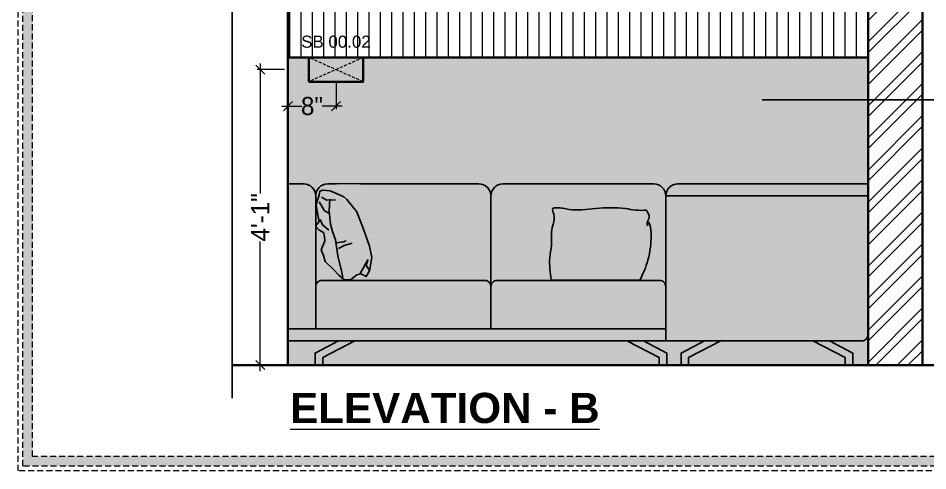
# Model space of a CAD drawing. Header units: millimetres. Extents: x 35877 to 3066687, y -650199 to -40525.
# Drawn here: x 147570.2 to 147720.7, y -179073.2 to -178998.3 of the extents above; entities that cross this region are included whole.
import ezdxf
from ezdxf import colors
from ezdxf.entities.mleader import LeaderData, LeaderLine
from ezdxf.math import Vec2, Vec3

# ---------------------------------------------------------------- set-up
doc = ezdxf.new("R2010")
doc.units = ezdxf.units.MM
doc.header["$MEASUREMENT"] = 0
doc.header["$PDMODE"] = 35
for name, pattern in [('DASHED', [0.75, 0.5, -0.25]), ('DASHED2', [0.375, 0.25, -0.125]), ('DASHEDX2', [1.5, 1, -0.5])]:
    doc.linetypes.add(name, pattern=pattern)
doc.layers.get('Defpoints').update_dxf_attribs({"color": 220})
doc.layers.add('AR HATCH-7', color=7, linetype='Continuous')
doc.layers.add('Interior', color=250, linetype='Continuous')
for name, color, linetype, lineweight in [('DIM.', 250, 'Continuous', 13), ('dim05', 1, 'Continuous', 13), ('Dimension', 10, 'DASHEDX2', 20), ('el', 7, 'Continuous', 20), ('ELEC-wires', 1, 'DASHED2', 13), ('Electrical', 84, 'Continuous', 30), ('FURNITURE', 32, 'Continuous', 9), ('furniture dimensions', 1, 'DASHED', 0), ('interior hatch', 253, 'Continuous', 5), ('SECTION ( SLAB PLine )', 104, 'Continuous', 30), ('wall', 7, 'Continuous', 30), ('XX~SLAB ( BEAM )~ ( DIM )', 7, 'Continuous', 9)]:
    doc.layers.add(name, color=color, linetype=linetype, lineweight=lineweight)
doc.styles.add('century g', font='GOTHIC.TTF')
doc.styles.get("Standard").update_dxf_attribs({"font": 'arial.ttf', "height": 6})
doc.dimstyles.new('Archana', dxfattribs={"dimtxt": 2, "dimasz": 0.75, "dimexe": 0.5, "dimexo": 0.5, "dimgap": 0, "dimtad": 0, "dimzin": 0, "dimdsep": 46, "dimlunit": 4, "dimtxsty": 'century g', "dimblk": 'OBLIQUE', "dimcen": 0, "dimdle": 1, "dimclrd": 256, "dimclre": 256, "dimclrt": 256, "dimadec": 0, "dimazin": 0, "dimtfac": 1, "dimtofl": 0, "dimtmove": 1, "dimatfit": 3, "dimfxl": 1, "dimfxlon": 1, "dimtolj": 1, "dimtzin": 0, "dimlwd": -1, "dimlwe": -1, "dimarcsym": 0})

# ---------------------------------------------------------------- blocks, each defined once
blk = doc.blocks.new('A$Cb3bc6e80')
at = {"layer": 'Interior', "true_color": 0xeadbc3, "transparency": 33554687}
h = blk.add_hatch(color=254, dxfattribs=at)
h.dxf.hatch_style = 1
edge = h.paths.add_edge_path()
edge.add_spline(control_points=[(14.95, 0), (15.45, 1.07), (16.54, 3.39), (16.85, 6.92), (16.8, 8.58), (16.41, 9.72), (16.32, 9.45), (16.15, 9.05)], knot_values=[0, 0, 0, 0, 107.885542, 233.125089, 289.789384, 298.748781, 307.708142, 307.708142, 307.708142, 307.708142], weights=[1, 1, 1, 1, 1, 1, 1, 1], degree=3, periodic=0)
edge.add_spline(control_points=[(16.15, 9.05), (16.14, 9.19), (16.1, 9.65), (16.74, 10.47), (16.28, 11.18), (16.01, 11.58)], knot_values=[307.708142, 307.708142, 307.708142, 307.708142, 320.173674, 349.354734, 388.337819, 388.337819, 388.337819, 388.337819], weights=[1, 1, 1, 1, 1, 1], degree=3, periodic=0)
edge.add_spline(control_points=[(16.01, 11.58), (15.43, 11.56), (14.27, 11.51), (11.51, 12.12), (7.84, 11.93), (3.86, 11.41), (1.76, 12.07), (0.28, 11.91), (1.09, 10.32), (0.13, 8.52), (0.47, 6.01), (-0.18, 3.17), (0.11, 1.25), (0.3, 0)], knot_values=[388.337819, 388.337819, 388.337819, 388.337819, 440.425751, 493.126422, 641.376721, 773.66056, 838.267686, 854.788025, 883.120132, 951.704962, 1039.944932, 1100.578317, 1213.053694, 1213.053694, 1213.053694, 1213.053694], weights=[1, 1, 1, 1, 1, 1, 1, 1, 1, 1, 1, 1, 1, 1], degree=3, periodic=0)
edge.add_spline(control_points=[(0.3, 0), (5.18, 0), (10.06, 0), (14.95, 0)], knot_values=[1213.053694, 1213.053694, 1213.053694, 1213.053694, 1214.053694, 1214.053694, 1214.053694, 1214.053694], weights=[1, 1, 1, 1], degree=3, periodic=0)
at = {"layer": 'Interior'}
blk.add_open_spline([(14.95, 0), (15.45, 1.07), (16.54, 3.39), (16.85, 6.92), (16.8, 8.58), (16.41, 9.72), (16.32, 9.45), (16.15, 9.05), (16.14, 9.19), (16.1, 9.65), (16.74, 10.47), (16.28, 11.18), (16.01, 11.58), (15.43, 11.56), (14.27, 11.51), (11.51, 12.12), (7.84, 11.93), (3.86, 11.41), (1.76, 12.07), (0.28, 11.91), (1.09, 10.32), (0.13, 8.52), (0.47, 6.01), (-0.18, 3.17), (0.11, 1.25), (0.3, 0), (5.18, 0), (10.06, 0), (14.95, 0)], degree=3, knots=[0, 0, 0, 0, 107.885542, 233.125089, 289.789384, 298.748781, 307.708142, 307.708142, 307.708142, 320.173674, 349.354734, 388.337819, 388.337819, 388.337819, 440.425751, 493.126422, 641.376721, 773.66056, 838.267686, 854.788025, 883.120132, 951.704962, 1039.944932, 1100.578317, 1213.053694, 1213.053694, 1213.053694, 1214.053694, 1214.053694, 1214.053694, 1214.053694], dxfattribs=at)
blk = doc.blocks.new('A$C13f62b4f')
at = {"layer": 'interior hatch', "true_color": 0xeadbc3, "transparency": 33554687}
h = blk.add_hatch(color=254, dxfattribs=at)
h.dxf.hatch_style = 1
h.paths.add_polyline_path([(6.84, 11.26), (5.16, 13.33), (4.69, 13.73), (3.55, 14.22), (2.41, 14.72), (1.2, 14.83), (0.7, 14.68), (0.61, 14.02), (0.3, 13.21), (0.1, 12.34), (0.36, 10.78), (0.59, 9.67), (0, 8.87), (0.53, 8.29), (1.28, 7.87), (1.47, 7.2), (1.5, 6.48), (0.93, 4.96), (1.28, 4.06), (1.57, 3.06), (2.94, 1.73), (3.84, 0.8), (4.69, 0.05), (5.79, 0), (6.82, 0.84), (7.49, 1.03), (8.36, 0.55), (8.9, 1.52), (9.27, 3.71), (8.91, 5.6), (7.93, 8.4)])
blk.add_lwpolyline([(0.7, 14.68), (0.61, 14.02), (0.3, 13.21), (0.1, 12.34), (0.36, 10.78), (0.59, 9.67), (0, 8.87), (0.53, 8.29), (1.28, 7.87), (1.47, 7.2), (1.5, 6.48), (0.93, 4.96), (1.28, 4.06), (1.57, 3.06), (2.94, 1.73), (3.84, 0.8), (4.69, 0.05), (5.79, 0), (6.82, 0.84), (7.49, 1.03), (8.36, 0.55), (8.9, 1.52), (9.27, 3.71), (8.91, 5.6), (7.93, 8.4), (6.84, 11.26), (5.16, 13.33), (4.69, 13.73), (3.55, 14.22), (2.41, 14.72), (1.2, 14.83)], close=True)
for points in [[(3.28, 13.24), (1.85, 13.2), (0.98, 13.68)], [(2.3, 10.97), (1.44, 11.45), (0.56, 12.92)], [(4.49, 0.44), (4.21, 1.73), (3.65, 4.01), (3.27, 6.62), (2.78, 8.02), (2.44, 9.2), (2.26, 11.41), (2.35, 13.34)], [(2.18, 8.22), (1.11, 9.09), (0.77, 9.99)], [(3.41, 6.12), (4.63, 6.29), (5.03, 6.49)], [(3.76, 5.22), (4.72, 5.68), (6.06, 6.06)], [(7.39, 1.09), (7.87, 1.95), (8.64, 3.35), (8.38, 2.37), (8.85, 1.68)]]:
    blk.add_lwpolyline(points)
blk = doc.blocks.new('_Oblique')
at = {"layer": 'wall', "color": 0, "lineweight": -2}
blk.add_line((-0.5, -0.5), (0.5, 0.5), dxfattribs=at)
blk = doc.blocks.new('*D416')
at = {"layer": 'Defpoints', "color": 0, "linetype": 'Continuous', "lineweight": 0, "transparency": 16777216}
for p in [(147710.84, -179004.86), (147727.55, -179004.86), (147710.84, -179055.75)]:
    blk.add_point(p, dxfattribs=at)
at = {"layer": 'furniture dimensions', "color": 5, "linetype": 'Continuous', "transparency": 16777216}
for p, q in [((147727.55, -179003.86), (147727.55, -179026.34)), ((147723.55, -179004.86), (147728.05, -179004.86)), ((147727.55, -179056.75), (147727.55, -179034.27))]:
    blk.add_line(p, q, dxfattribs=at)
at = {"layer": 'furniture dimensions', "color": 5, "linetype": 'ByBlock', "transparency": 16777216}
blk.add_line((147723.55, -179055.75), (147728.05, -179055.75), dxfattribs=at)
at = {"layer": 'furniture dimensions', "color": 5, "linetype": 'Continuous', "transparency": 16777216, "xscale": 1.5, "yscale": 1.5, "zscale": 1.5}
for p, rotation in [((147727.55, -179004.86), 90), ((147727.55, -179055.75), 270)]:
    blk.add_blockref('_Oblique', p, dxfattribs=dict(at, rotation=rotation))
at = {"layer": 'furniture dimensions', "linetype": 'Continuous', "lineweight": 0, "transparency": 16777216, "insert": (147727.55, -179030.3), "char_height": 3, "attachment_point": 5, "rotation": 90, "style": 'century g'}
blk.add_mtext('\\A1;4\'-3"', dxfattribs=at)
blk = doc.blocks.new('*D417')
at = {"layer": 'Defpoints', "color": 0, "linetype": 'Continuous', "lineweight": 0, "transparency": 16777216}
for p in [(147710.84, -178990.81), (147727.55, -178990.81), (147710.84, -179004.86)]:
    blk.add_point(p, dxfattribs=at)
at = {"layer": 'furniture dimensions', "color": 5, "linetype": 'Continuous', "transparency": 16777216}
for p, q in [((147727.55, -178989.81), (147727.55, -178994.12)), ((147723.55, -178990.81), (147728.05, -178990.81)), ((147727.55, -179005.86), (147727.55, -179001.56))]:
    blk.add_line(p, q, dxfattribs=at)
at = {"layer": 'furniture dimensions', "color": 5, "linetype": 'ByBlock', "transparency": 16777216}
blk.add_line((147723.55, -179004.86), (147728.05, -179004.86), dxfattribs=at)
at = {"layer": 'furniture dimensions', "color": 5, "linetype": 'Continuous', "transparency": 16777216, "xscale": 1.5, "yscale": 1.5, "zscale": 1.5}
for p, rotation in [((147727.55, -178990.81), 90), ((147727.55, -179004.86), 270)]:
    blk.add_blockref('_Oblique', p, dxfattribs=dict(at, rotation=rotation))
at = {"layer": 'furniture dimensions', "linetype": 'Continuous', "lineweight": 0, "transparency": 16777216, "insert": (147727.55, -178997.84), "char_height": 3, "attachment_point": 5, "rotation": 90, "style": 'century g'}
blk.add_mtext('\\A1;1\'-2"', dxfattribs=at)
blk = doc.blocks.new('6616')
at = {"color": 242, "linetype": 'DASHED', "true_color": 0xcd2027}
for p, q in [((386784.79, -36915.77), (386775.78, -36911.78)), ((386784.79, -36911.78), (386775.78, -36915.77))]:
    blk.add_line(p, q, dxfattribs=at)
at = {"layer": 'ELEC-wires', "color": 5, "linetype": 'ByBlock', "lineweight": 30, "ltscale": 4}
blk.add_lwpolyline([(386775.78, -36911.78), (386784.79, -36911.78), (386784.79, -36915.77), (386775.78, -36915.77)], close=True, dxfattribs=at)
blk = doc.blocks.new('*D632')
at = {"layer": 'Defpoints', "color": 0, "linetype": 'Continuous', "lineweight": 0, "transparency": 16777216}
for p in [(147622.82, -179006.85), (147614.86, -179008.98), (147622.82, -179012.9)]:
    blk.add_point(p, dxfattribs=at)
at = {"layer": 'furniture dimensions', "color": 5, "linetype": 'ByBlock', "transparency": 16777216}
blk.add_line((147614.86, -179009.48), (147614.86, -179013.4), dxfattribs=at)
at = {"layer": 'furniture dimensions', "color": 5, "linetype": 'Continuous', "transparency": 16777216}
for p, q in [((147622.82, -179008.9), (147622.82, -179013.4)), ((147613.86, -179012.9), (147617.16, -179012.9)), ((147623.82, -179012.9), (147620.53, -179012.9))]:
    blk.add_line(p, q, dxfattribs=at)
at = {"layer": 'furniture dimensions', "color": 5, "linetype": 'Continuous', "transparency": 16777216, "xscale": 1.5, "yscale": 1.5, "zscale": 1.5, "rotation": 180}
blk.add_blockref('_Oblique', (147614.86, -179012.9), dxfattribs=at)
at = {"layer": 'furniture dimensions', "color": 5, "linetype": 'Continuous', "transparency": 16777216, "xscale": 1.5, "yscale": 1.5, "zscale": 1.5}
blk.add_blockref('_Oblique', (147622.82, -179012.9), dxfattribs=at)
at = {"layer": 'furniture dimensions', "linetype": 'Continuous', "lineweight": 0, "transparency": 16777216, "insert": (147618.84, -179012.9), "char_height": 3, "attachment_point": 5, "style": 'century g'}
blk.add_mtext('\\A1;8"', dxfattribs=at)
blk = doc.blocks.new('*D633')
at = {"layer": 'Defpoints', "color": 0, "linetype": 'Continuous', "lineweight": 0, "transparency": 16777216}
for p in [(147610.28, -179006.85), (147622.82, -179006.85), (147614.86, -179055.75)]:
    blk.add_point(p, dxfattribs=at)
at = {"layer": 'furniture dimensions', "color": 5, "linetype": 'Continuous', "transparency": 16777216}
for p, q in [((147614.28, -179006.85), (147609.78, -179006.85)), ((147610.28, -179005.85), (147610.28, -179027.34)), ((147610.28, -179056.75), (147610.28, -179035.27))]:
    blk.add_line(p, q, dxfattribs=at)
at = {"layer": 'furniture dimensions', "color": 5, "linetype": 'ByBlock', "transparency": 16777216}
blk.add_line((147614.28, -179055.75), (147609.78, -179055.75), dxfattribs=at)
at = {"layer": 'furniture dimensions', "color": 5, "linetype": 'Continuous', "transparency": 16777216, "xscale": 1.5, "yscale": 1.5, "zscale": 1.5}
for p, rotation in [((147610.28, -179006.85), 90), ((147610.28, -179055.75), 270)]:
    blk.add_blockref('_Oblique', p, dxfattribs=dict(at, rotation=rotation))
at = {"layer": 'furniture dimensions', "linetype": 'Continuous', "lineweight": 0, "transparency": 16777216, "insert": (147610.28, -179031.3), "char_height": 3, "attachment_point": 5, "rotation": 90, "style": 'century g'}
blk.add_mtext('\\A1;4\'-1"', dxfattribs=at)

msp = doc.modelspace()

# ---------------------------------------------------------------- hatches: boundary and pattern name
at = {"layer": 'AR HATCH-7', "lineweight": 0, "true_color": 0x939598, "transparency": 33554687}
h = msp.add_hatch(dxfattribs=at)
h.set_pattern_fill('ANSI32', color=252, scale=10)
h.set_pattern_definition([(45, (-200.2515, 1360.9796), (-2.65165043, 2.65165043), []), (45, (-198.4837, 1360.9796), (-2.65165043, 2.65165043), [])])
h.paths.add_polyline_path([(147719.837, -178931.748), (147710.837, -178931.748), (147710.837, -179055.748), (147719.837, -179055.748)])
at = {"layer": 'dim05', "lineweight": 0, "true_color": 0xd5d3c0, "transparency": 33554559}
h = msp.add_hatch(dxfattribs=at)
h.set_pattern_fill('ANSI31', color=254, scale=15, angle=45)
h.set_pattern_definition([(90, (-766.706, 1774.1765), (-1.875, 0), [])])
h.paths.add_polyline_path([(147710.837, -178990.813), (147671.997, -178990.813, -0.0212634), (147670.847, -178991.579, -0.0109171), (147670.439, -178991.814, -0.005228), (147669.905, -178992.099, -0.005108), (147669.379, -178992.366, -0.0148199), (147669.008, -178992.536), (147668.755, -178992.644), (147668.737, -178993.646, -0.0020241), (147668.724, -178994.265, -0.0173442), (147668.707, -178994.542, -0.0363176), (147668.675, -178994.73, -0.0304051), (147668.615, -178994.923, -0.0393288), (147668.434, -178995.307, -0.0495175), (147668.207, -178995.627, -0.0509121), (147667.926, -178995.89, -0.0454991), (147667.588, -178996.102, -0.0762868), (147667.141, -178996.248, -0.0380678), (147666.546, -178996.3, -0.007991), (147665.38, -178996.295, -0.00021), (147660.198, -178996.189, -0.001816), (147658.73, -178996.152, -0.0165928), (147658.092, -178996.113, -0.0387289), (147657.697, -178996.045, -0.0515064), (147657.355, -178995.919, -0.0407331), (147657.143, -178995.793, -0.0252242), (147656.915, -178995.613, -0.025149), (147656.706, -178995.41, -0.0487101), (147656.512, -178995.157, -0.0148989), (147656.42, -178994.979, -0.0112022), (147656.353, -178994.829, -0.0143842), (147656.299, -178994.689, -0.0201827), (147656.23, -178994.467, -0.0410973), (147656.197, -178994.287, -0.0218369), (147656.185, -178994.045, -0.002353), (147656.182, -178993.482), (147656.182, -178992.605), (147655.842, -178992.448, -0.001763), (147655.353, -178992.219, -0.0061311), (147655.039, -178992.067, -0.0078494), (147654.771, -178991.927, -0.0046012), (147654.454, -178991.752, -0.02659), (147652.982, -178990.813), (147614.862, -178990.813), (147614.862, -179004.861), (147710.837, -179004.861)])
at = {"layer": 'Dimension', "true_color": 0xd39e00, "transparency": 33554687}
h = msp.add_hatch(color=42, dxfattribs=at)
h.paths.add_polyline_path([(147571.031, -179072.443), (147797.1, -179072.443), (147797.1, -178913.319), (147571.031, -178913.319)])
h.paths.add_polyline_path([(147572.618, -179070.856), (147795.513, -179070.856), (147795.513, -178914.906), (147572.618, -178914.906)], flags=16)
at = {"layer": 'FURNITURE', "lineweight": 0, "true_color": 0xf1e8df, "transparency": 33554505}
h = msp.add_hatch(color=254, dxfattribs=at)
h.dxf.hatch_style = 1
h.paths.add_polyline_path([(147710.837, -179004.861), (147614.862, -179004.861), (147614.862, -179025.748), (147617.454, -179025.748, -0.4142136), (147619.454, -179027.748, -0.4142136), (147621.454, -179025.748), (147646.452, -179025.748, -0.4142136), (147648.452, -179027.748, -0.4142136), (147650.452, -179025.748), (147675.375, -179025.748, -0.4142136), (147677.375, -179027.748, -0.4142136), (147679.375, -179025.748), (147710.837, -179025.748)])
h = msp.add_hatch(color=254, dxfattribs=at)
h.dxf.hatch_style = 1
h.paths.add_polyline_path([(147619.362, -179053.748), (147623.23, -179051.748), (147614.862, -179051.748), (147614.862, -179055.748), (147619.362, -179055.748)])
h.paths.add_polyline_path([(147670.953, -179051.748), (147625.952, -179051.748), (147620.612, -179054.509), (147620.612, -179055.748), (147676.293, -179055.748), (147676.293, -179054.509)])
h.paths.add_polyline_path([(147683.766, -179051.748), (147677.375, -179051.748), (147673.675, -179051.748), (147677.543, -179053.748), (147677.543, -179055.748), (147679.898, -179055.748), (147679.898, -179053.748)])
h.paths.add_polyline_path([(147701.724, -179051.748), (147686.488, -179051.748), (147681.148, -179054.509), (147681.148, -179055.748), (147707.063, -179055.748), (147707.063, -179054.509)])
h.paths.add_polyline_path([(147710.837, -179050.748, -0.4142136), (147709.837, -179051.748), (147704.445, -179051.748), (147708.313, -179053.748), (147708.313, -179055.748), (147710.837, -179055.748)])
at = {"layer": 'Interior', "transparency": 33554687}
h = msp.add_hatch(color=8, dxfattribs=at)
h.dxf.hatch_style = 1
h.paths.add_polyline_path([(147619.362, -179053.748), (147619.362, -179055.748), (147620.612, -179055.748), (147620.612, -179054.509), (147625.952, -179051.748), (147623.23, -179051.748)])
h = msp.add_hatch(color=8, dxfattribs=at)
h.dxf.hatch_style = 1
h.paths.add_polyline_path([(147677.543, -179053.748), (147677.543, -179055.748), (147676.293, -179055.748), (147676.293, -179054.509), (147670.953, -179051.748), (147673.675, -179051.748)])
h = msp.add_hatch(color=8, dxfattribs=at)
h.dxf.hatch_style = 1
h.paths.add_polyline_path([(147679.898, -179053.748), (147679.898, -179055.748), (147681.148, -179055.748), (147681.148, -179054.509), (147686.488, -179051.748), (147683.766, -179051.748)])
h = msp.add_hatch(color=8, dxfattribs=at)
h.dxf.hatch_style = 1
h.paths.add_polyline_path([(147708.313, -179053.748), (147708.313, -179055.748), (147707.063, -179055.748), (147707.063, -179054.509), (147701.724, -179051.748), (147704.445, -179051.748)])
at = {"layer": 'interior hatch', "lineweight": 30, "transparency": 33554687}
h = msp.add_hatch(color=9, dxfattribs=at)
h.dxf.hatch_style = 1
h.paths.add_polyline_path([(147619.454, -179027.748, 0.4142136), (147617.454, -179025.748), (147616.362, -179025.748), (147614.862, -179025.748), (147614.862, -179049.748), (147619.454, -179049.748), (147619.454, -179042.748)])
h = msp.add_hatch(color=9, dxfattribs=at)
h.dxf.hatch_style = 1
h.paths.add_polyline_path([(147677.375, -179027.748, 0.4142136), (147675.375, -179025.748), (147650.452, -179025.748, 0.4142136), (147648.452, -179027.748), (147648.452, -179042.748, -0.4142136), (147649.452, -179041.748), (147676.375, -179041.748, -0.4142136), (147677.375, -179042.748)])
h.paths.add_polyline_path([(147648.452, -179027.748, 0.4142136), (147646.452, -179025.748), (147621.454, -179025.748, 0.4142136), (147619.454, -179027.748), (147619.454, -179042.748, -0.4142136), (147620.454, -179041.748), (147647.452, -179041.748, -0.4142136), (147648.452, -179042.748)])
h = msp.add_hatch(color=9, dxfattribs=at)
h.dxf.hatch_style = 1
h.paths.add_polyline_path([(147710.837, -179025.748), (147679.375, -179025.748, 0.4142136), (147677.375, -179027.748), (147710.837, -179027.748)])
h = msp.add_hatch(color=9, dxfattribs=at)
h.dxf.hatch_style = 1
h.paths.add_polyline_path([(147710.837, -179027.748), (147677.375, -179027.748), (147677.375, -179051.748), (147709.837, -179051.748, 0.4142136), (147710.837, -179050.748)])
h = msp.add_hatch(color=9, dxfattribs=at)
h.dxf.hatch_style = 1
h.paths.add_polyline_path([(147677.375, -179042.748, 0.4142136), (147676.375, -179041.748), (147649.452, -179041.748, 0.4142136), (147648.452, -179042.748), (147648.452, -179049.748), (147677.375, -179049.748)])
h.paths.add_polyline_path([(147648.452, -179042.748, 0.4142136), (147647.452, -179041.748), (147620.454, -179041.748, 0.4142136), (147619.454, -179042.748), (147619.454, -179049.748), (147648.452, -179049.748)])
at = {"layer": 'interior hatch', "lineweight": 30, "true_color": 0xa5723b, "transparency": 33554687}
h = msp.add_hatch(color=35, dxfattribs=at)
h.dxf.hatch_style = 1
h.paths.add_polyline_path([(147677.375, -179049.748), (147614.862, -179049.748), (147614.862, -179051.748), (147677.375, -179051.748)])

# ---------------------------------------------------------------- linework, layer by layer
at = {"layer": 'Dimension', "color": 42, "true_color": 0xd39e00, "transparency": 33554687, "elevation": 0.119}
for points in [[(147570.238, -178912.526), (147797.893, -178912.526), (147797.893, -179073.236), (147570.238, -179073.236)], [(147571.031, -178913.319), (147797.1, -178913.319), (147797.1, -179072.443), (147571.031, -179072.443)], [(147572.618, -178914.906), (147795.513, -178914.906), (147795.513, -179070.856), (147572.618, -179070.856)]]:
    msp.add_lwpolyline(points, close=True, dxfattribs=at)
at = {"layer": 'el', "lineweight": 5, "transparency": 33554559}
for p, q in [((147617.454, -179025.748), (147616.362, -179025.748)), ((147646.452, -179025.748), (147621.454, -179025.748)), ((147675.375, -179025.748), (147650.452, -179025.748))]:
    msp.add_line(p, q, dxfattribs=at)
at = {"layer": 'FURNITURE', "color": 252, "lineweight": 25, "true_color": 0x939598, "transparency": 33554687}
msp.add_lwpolyline([(147605.624, -178918.133), (147605.624, -178988.498), (147603.701, -178989.554), (147607.818, -178989.804), (147605.624, -178990.827), (147605.624, -179061.225)], dxfattribs=at)
at = {"layer": 'FURNITURE', "lineweight": 30, "transparency": 33554687}
msp.add_lwpolyline([(147671.997, -178990.813), (147710.837, -178990.813), (147710.837, -179004.861), (147614.862, -179004.861), (147614.862, -178990.813), (147652.982, -178990.813)], dxfattribs=at)
at = {"layer": 'Interior', "transparency": 33554559}
for p, q in [((147622.875, -179025.748), (147621.454, -179025.748)), ((147626.875, -179025.748), (147646.452, -179025.748)), ((147650.452, -179025.748), (147675.375, -179025.748)), ((147648.452, -179027.748), (147648.452, -179049.748)), ((147648.452, -179027.748), (147648.452, -179049.748)), ((147677.375, -179027.748), (147677.375, -179041.748))]:
    msp.add_line(p, q, dxfattribs=at)
for points in [[(147619.454, -179027.748), (147619.454, -179049.748), (147614.862, -179049.748), (147614.862, -179025.748), (147617.454, -179025.748)], [(147619.454, -179027.748), (147619.454, -179049.748), (147614.862, -179049.748), (147614.862, -179025.748), (147617.454, -179025.748)], [(147679.375, -179025.748), (147710.837, -179025.748), (147710.837, -179027.748), (147677.375, -179027.748)], [(147625.952, -179051.748), (147620.612, -179054.509), (147620.612, -179055.748), (147619.362, -179055.748), (147619.362, -179053.748), (147623.23, -179051.748)], [(147670.953, -179051.748), (147676.293, -179054.509), (147676.293, -179055.748), (147677.543, -179055.748), (147677.543, -179053.748), (147673.675, -179051.748)], [(147686.488, -179051.748), (147681.148, -179054.509), (147681.148, -179055.748), (147679.898, -179055.748), (147679.898, -179053.748), (147683.766, -179051.748)], [(147701.724, -179051.748), (147707.063, -179054.509), (147707.063, -179055.748), (147708.313, -179055.748), (147708.313, -179053.748), (147704.445, -179051.748)]]:
    msp.add_lwpolyline(points, dxfattribs=at)
for points in [[(147677.643, -179027.748), (147710.837, -179027.748), (147710.837, -179050.748, -0.4142136), (147709.837, -179051.748), (147677.375, -179051.748), (147677.375, -179027.748)], [(147648.452, -179049.748), (147648.452, -179042.748, 0.4142136), (147647.452, -179041.748), (147620.454, -179041.748, 0.4142136), (147619.454, -179042.748), (147619.454, -179049.748)], [(147677.375, -179049.748), (147677.375, -179042.748, 0.4142136), (147676.375, -179041.748), (147649.452, -179041.748, 0.4142136), (147648.452, -179042.748), (147648.452, -179049.748)]]:
    msp.add_lwpolyline(points, format="xyb", dxfattribs=at)
msp.add_lwpolyline([(147614.862, -179049.748), (147677.375, -179049.748), (147677.375, -179051.748), (147614.862, -179051.748)], close=True, dxfattribs=at)
for centre, start, end in [((147617.454, -179027.748), 0, 90), ((147621.454, -179027.748), 90, 180), ((147646.452, -179027.748), 0, 90), ((147650.452, -179027.748), 90, 180), ((147675.375, -179027.748), 0, 90), ((147679.375, -179027.748), 90, 180)]:
    msp.add_arc(centre, 2, start, end, dxfattribs=at)
at = {"layer": 'SECTION ( SLAB PLine )', "color": 1, "transparency": 33554687}
for p, q in [((147614.862, -178931.772), (147614.862, -179055.748)), ((147605.624, -179055.748), (147723.545, -179055.748))]:
    msp.add_line(p, q, dxfattribs=at)
at = {"layer": 'XX~SLAB ( BEAM )~ ( DIM )', "lineweight": 30, "transparency": 33554687}
msp.add_lwpolyline([(147710.837, -178931.748), (147719.837, -178931.748), (147719.837, -179055.748), (147710.837, -179055.748)], close=True, dxfattribs=at)

# ---------------------------------------------------------------- block references
at = {"layer": 'el', "color": 1, "transparency": 33554687, "xscale": -1, "rotation": 180.0000000001202}
msp.add_blockref('6616', (-239157.466, -215920.632), dxfattribs=at)
at = {"layer": 'Interior', "transparency": 33554559}
for name, p in [('A$C13f62b4f', (147619.45, -179041.652)), ('A$Cb3bc6e80', (147658.152, -179041.695))]:
    msp.add_blockref(name, p, dxfattribs=at)

# ---------------------------------------------------------------- texts
at = {"layer": 'DIM.', "color": 1, "transparency": 33554687, "insert": (147615.213, -179060.337, 0.119), "char_height": 5, "attachment_point": 1}
msp.add_mtext_dynamic_manual_height_columns('{\\fArial|b1|i0|c0|p34;\\LELEVATION - B}', width=111.55884, gutter_width=1, heights=[0], dxfattribs=at)
at = {"layer": 'Electrical', "color": 5, "transparency": 33554687}
msp.add_text('SB 00.02', height=2, dxfattribs=at).set_placement((147617.063, -179003.23, 0.238))

# ---------------------------------------------------------------- dimensions: what is measured, and where the dimension line sits
at = {"layer": 'furniture dimensions', "color": 5, "linetype": 'Continuous', "lineweight": 0, "transparency": 33554687}
for base, p1, p2, picture, middle in [((147727.545, -178990.813), (147710.837, -179004.861), (147710.837, -178990.813), '*D417', (147727.545, -178997.837)), ((147727.545, -179004.861), (147710.837, -179055.748), (147710.837, -179004.861), '*D416', (147727.545, -179030.305))]:
    dim = msp.add_linear_dim(base=base, p1=p1, p2=p2, angle=90, dimstyle='Archana', override={"dimtxt": 3, "dimasz": 1.5, "dimdec": 0, "dimclrd": 5, "dimclre": 5, "dimfxl": 4}, dxfattribs=at)
    dim.commit()
    dim.dimension.update_dxf_attribs({"geometry": picture, "text_midpoint": middle})
at = {"layer": 'furniture dimensions', "color": 5, "linetype": 'Continuous', "lineweight": 0}
dim = msp.add_linear_dim(base=(147610.275, -179006.855), p1=(147614.862, -179055.748), p2=(147622.822, -179006.855), angle=90, dimstyle='Archana', override={"dimtxt": 3, "dimasz": 1.5, "dimdec": 0, "dimclrd": 5, "dimclre": 5, "dimfxl": 4}, dxfattribs=at)
dim.commit()
dim.dimension.update_dxf_attribs({"geometry": '*D633', "text_midpoint": (147610.275, -179031.302)})
dim = msp.add_linear_dim(base=(147622.822, -179012.899), p1=(147614.862, -179008.976), p2=(147622.822, -179006.855), dimstyle='Archana', override={"dimtxt": 3, "dimasz": 1.5, "dimdec": 0, "dimclrd": 5, "dimclre": 5, "dimfxl": 4}, dxfattribs=at)
dim.commit()
dim.dimension.update_dxf_attribs({"geometry": '*D632', "text_midpoint": (147618.842, -179012.899)})

# ---------------------------------------------------------------- leaders
at = {"layer": 'dim05', "color": 1, "lineweight": 0, "transparency": 33554687}
ml = msp.add_multileader_mtext('Standard', dxfattribs=at)
ml.set_content('Paint', color=1)
ml.set_leader_properties(color=5)
ml.build(insert=Vec2(0, 0))
ml.multileader.update_dxf_attribs({"text_right_attachment_type": 6, "dogleg_length": 0.36, "arrow_head_size": 2})
ctx = ml.context
ctx.base_point, ctx.char_height, ctx.arrow_head_size, ctx.landing_gap_size, ctx.plane_origin = Vec3(147730.048, -179011.845), 2, 2, 0.09, Vec3(147714.917, -179011.845)
ctx.right_attachment = 6
notes = []
notes.append((ctx, [(0, (1, 1, 0), (147729.688, -179011.845), (1, 0), 0.36, [(0, [(147691.339, -179011.845)], 0, [])])]))
ctx.mtext.insert, ctx.mtext.width, ctx.mtext.flow_direction = Vec3(147730.138, -179010.829), 14.68213, 5
for ctx, leaders in notes:
    for number, flags, end, landing, length, lines in leaders:
        leader = LeaderData()
        leader.index, (leader.has_last_leader_line, leader.has_dogleg_vector, leader.attachment_direction) = number, flags
        leader.last_leader_point, leader.dogleg_vector, leader.dogleg_length = Vec3(end), Vec3(landing), length
        for number, points, colour, breaks in lines:
            line = LeaderLine()
            line.index, line.vertices, line.color, line.breaks = number, Vec3.list(points), colors.encode_raw_color(colour), breaks
            leader.lines.append(line)
        ctx.leaders.append(leader)

doc.saveas('drawing.dxf')
